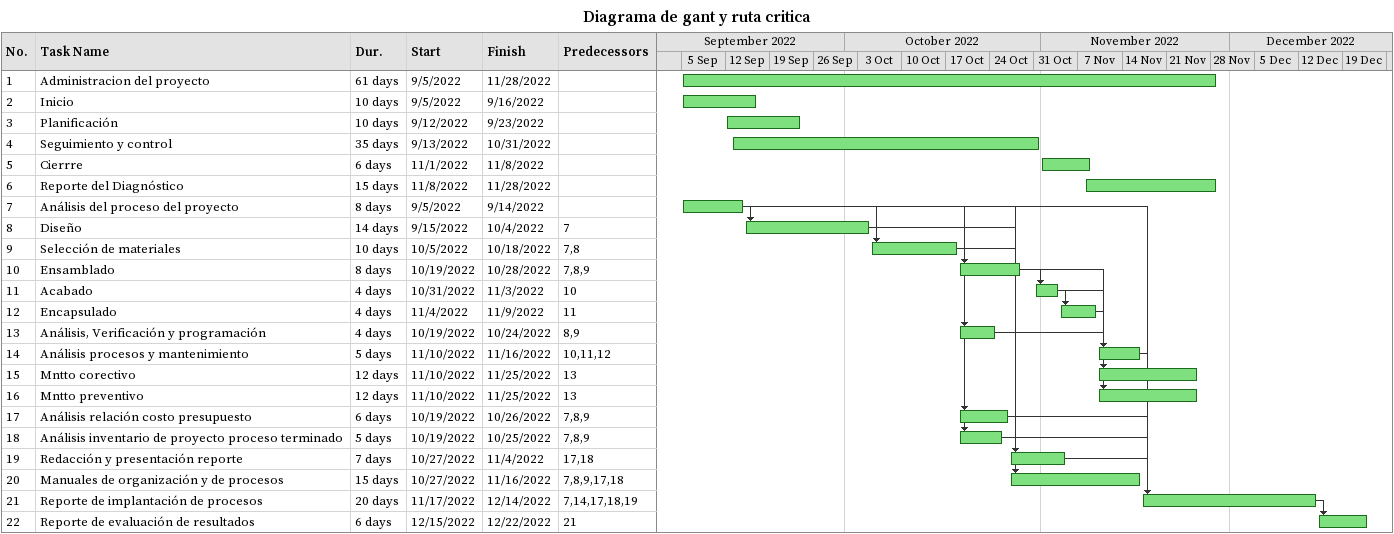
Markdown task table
Diagrama de gant y ruta critica

| ID | Task | Duration | Start | Finish | Predecessors |
|---|---|---|---|---|---|
| 1 | Administracion del proyecto | 61d | 2022-09-05 | 2022-11-28 |  |
| 2 | Inicio | 10d | 2022-09-05 | 2022-09-16 |  |
| 3 | Planificación | 10d | 2022-09-12 | 2022-09-23 |  |
| 4 | Seguimiento y control | 35d | 2022-09-13 | 2022-10-31 |  |
| 5 | Cierrre | 6d | 2022-11-01 | 2022-11-08 |  |
| 6 | Reporte del Diagnóstico | 15d | 2022-11-08 | 2022-11-28 |  |
| 7 | Análisis del proceso del proyecto | 8d | 2022-09-05 | 2022-09-14 |  |
| 8 | Diseño | 14d | 2022-09-15 | 2022-10-04 | 7 |
| 9 | Selección de materiales | 10d | 2022-10-05 | 2022-10-18 | 7, 8 |
| 10 | Ensamblado | 8d | 2022-10-19 | 2022-10-28 | 7, 8, 9 |
| 11 | Acabado | 4d | 2022-10-31 | 2022-11-03 | 10 |
| 12 | Encapsulado | 4d | 2022-11-04 | 2022-11-09 | 11 |
| 13 | Análisis, Verificación y programación | 4d | 2022-10-19 | 2022-10-24 | 8, 9 |
| 14 | Análisis procesos y mantenimiento | 5d | 2022-11-10 | 2022-11-16 | 10, 11, 12 |
| 15 | Mntto corectivo | 12d | 2022-11-10 | 2022-11-25 | 13 |
| 16 | Mntto preventivo | 12d | 2022-11-10 | 2022-11-25 | 13 |
| 17 | Análisis relación costo presupuesto | 6d | 2022-10-19 | 2022-10-26 | 7, 8, 9 |
| 18 | Análisis inventario de proyecto proceso terminado | 5d | 2022-10-19 | 2022-10-25 | 7, 8, 9 |
| 19 | Redacción y presentación reporte | 7d | 2022-10-27 | 2022-11-04 | 17, 18 |
| 20 | Manuales de organización y de procesos | 15d | 2022-10-27 | 2022-11-16 | 7, 8, 9, 17, 18 |
| 21 | Reporte de implantación de procesos | 20d | 2022-11-17 | 2022-12-14 | 7, 14, 17, 18, 19 |
| 22 | Reporte de evaluación de resultados | 6d | 2022-12-15 | 2022-12-22 | 21 |
